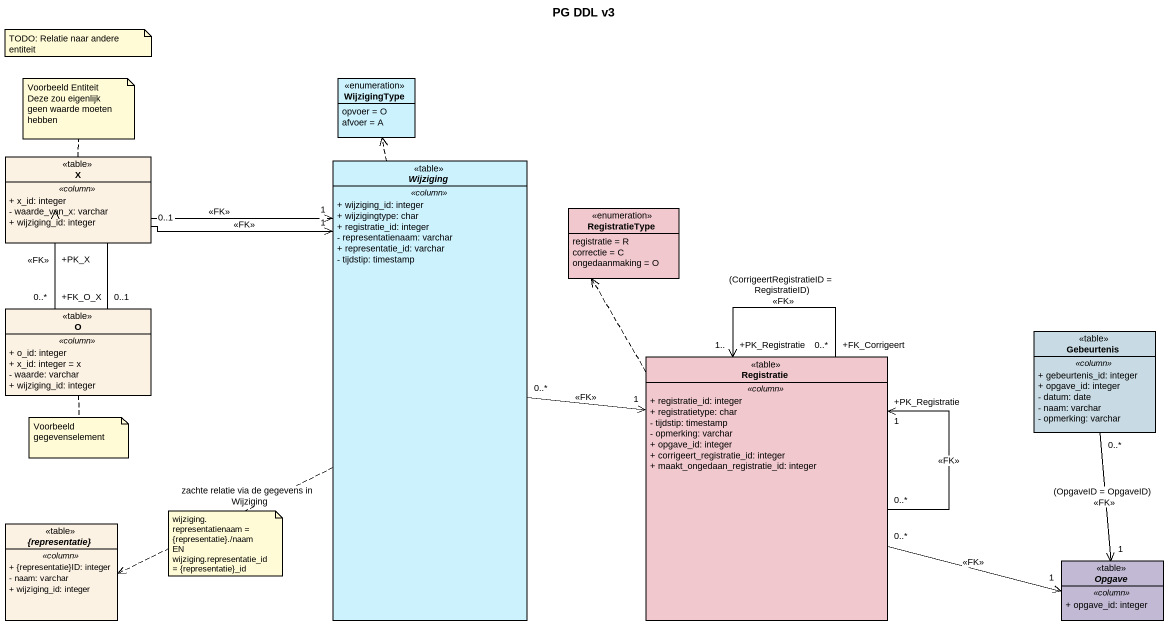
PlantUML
@startuml
title PG DDL v3
hide circle
hide empty members
skinparam classAttributeIconSize 0
enum WijzigingType #CCF2FE {
  opvoer = O
  afvoer = A
}
class "X" as X_ <<table>> #FCF2E3 {
  .. <<column>> ..
  + x_id: integer
  - waarde_van_x: varchar
  + wijziging_id: integer
}
abstract class Wijziging <<table>> #CCF2FE {
  .. <<column>> ..
  + wijziging_id: integer
  + wijzigingtype: char
  + registratie_id: integer
  - representatienaam: varchar
  + representatie_id: varchar
  - tijdstip: timestamp
}
enum RegistratieType #F0C8CD {
  registratie = R
  correctie = C
  ongedaanmaking = O
}
class "O" as O_ <<table>> #FCF2E3 {
  .. <<column>> ..
  + o_id: integer
  + x_id: integer = x
  - waarde: varchar
  + wijziging_id: integer
}
class Gebeurtenis <<table>> #C8DAE3 {
  .. <<column>> ..
  + gebeurtenis_id: integer
  + opgave_id: integer
  - datum: date
  - naam: varchar
  - opmerking: varchar
}
class Registratie <<table>> #F0C8CD {
  .. <<column>> ..
  + registratie_id: integer
  + registratietype: char
  - tijdstip: timestamp
  - opmerking: varchar
  + opgave_id: integer
  + corrigeert_registratie_id: integer
  + maakt_ongedaan_registratie_id: integer
}
abstract class "{representatie}" as representatie <<table>> #FCF2E3 {
  .. <<column>> ..
  + {representatie}ID: integer
  - naam: varchar
  + wijziging_id: integer
}
abstract class Opgave <<table>> #C2BAD4 {
  .. <<column>> ..
  + opgave_id: integer
}
X_ "0..1" -right-> "1" Wijziging : <<FK>>
Wijziging .up.> WijzigingType
Wijziging "0..*" -right-> "1" Registratie : <<FK>>
Wijziging .left.> representatie : zachte relatie via de gegevens in Wijziging
O_ "+FK_O_X\n0..*" -up-> "+PK_X" X_ : <<FK>>
O_ "0..1" -right-> "1" Wijziging : <<FK>>
Gebeurtenis "0..*" --> "1" Opgave : (OpgaveID = OpgaveID)\n<<FK>>
Registratie .up.> RegistratieType
Registratie "+FK_Corrigeert\n0..*" --> "+PK_Registratie\n1.." Registratie : (CorrigeertRegistratieID = RegistratieID)\n<<FK>>
Registratie "0..*" --> "+PK_Registratie\n1" Registratie : <<FK>>
Registratie "0..*" -right-> "1" Opgave : <<FK>>
note as N1
  TODO: Relatie naar andere entiteit
end note
note top of X_
  Voorbeeld Entiteit
  Deze zou eigenlijk geen waarde moeten hebben
end note
note bottom of O_ : Voorbeeld gegevenselement
note as N4
  wijziging. representatienaam = {representatie}./naam
  EN
  wijziging.representatie_id = {representatie}_id
end note
@enduml
